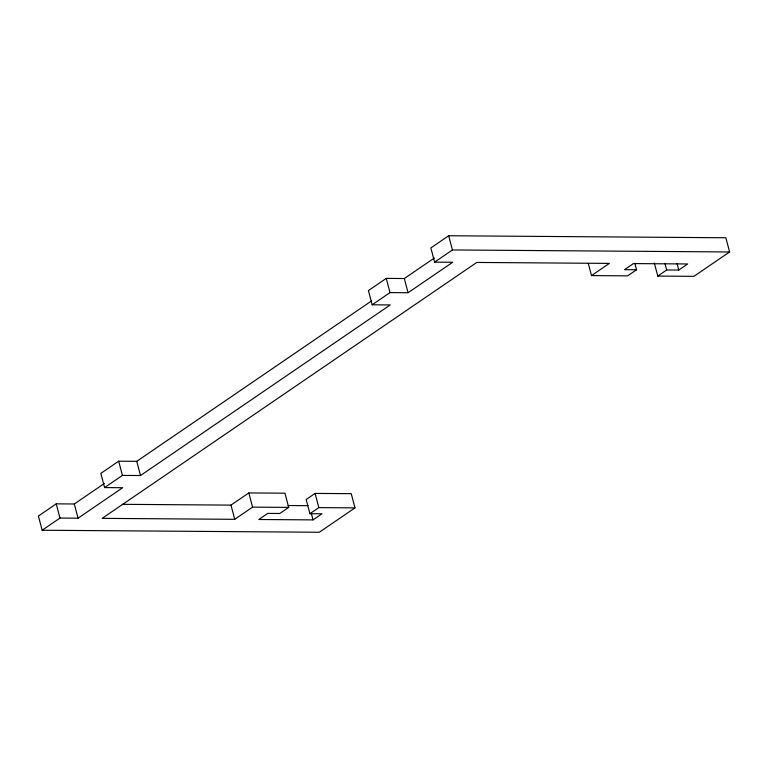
<?xml version="1.0" encoding="UTF-8"?>
<svg xmlns="http://www.w3.org/2000/svg" width="768" height="768" viewBox="0 0 768 768"><rect width="100%" height="100%" fill="white"/><g stroke="black" fill="none" stroke-linecap="round" stroke-linejoin="round"><path stroke-width="1.15" d="M104.371 483.456L74.314 503.981L56.237 503.856L38.4 516.038L42.154 530.237L319.315 532.253L354.989 507.878L351.235 493.67L315.082 493.411L306.163 499.507L309.917 513.706L321.974 513.792L313.046 519.888L258.826 519.494L267.744 513.398L279.792 513.485L288.71 507.398L284.957 493.19L248.813 492.931L230.966 505.114L122.294 504.326M371.683 300.835L136.752 461.328L118.675 461.203L100.838 473.386L104.592 487.584L122.659 487.718L78.067 518.189L59.99 518.054L42.154 530.237M434.381 258L404.323 278.534L386.256 278.4L368.41 290.592L372.163 304.79L390.24 304.925L140.506 475.536L122.429 475.402L104.592 487.584M654.307 262.963L657.773 276.077L693.926 276.336L729.6 251.962L725.846 237.763L448.685 235.747L430.848 247.939L434.602 262.138L452.678 262.272L408.077 292.733L390 292.608L372.163 304.79M434.602 262.138L452.438 249.955L729.6 251.962M588.317 263.578L591.494 275.597L609.331 263.405L476.774 262.445L102.163 518.362L234.72 519.322L252.557 507.13L288.71 507.398M634.829 263.203L636.566 269.76L627.648 275.856L591.494 275.597M309.917 513.706L318.835 507.61L354.989 507.878M657.773 276.077L666.691 269.981L678.739 270.067L687.658 263.971L633.437 263.578L624.518 269.674L636.566 269.76M288.077 505.536L308.122 505.68M677.011 263.51L678.739 270.067M664.963 263.424L666.691 269.981M448.685 235.747L452.438 249.955M404.323 278.534L408.077 292.733M386.256 278.4L390 292.608M315.082 493.411L318.835 507.61M311.318 513.331L313.046 519.888M248.813 492.931L252.557 507.13M230.966 505.114L234.72 519.322M136.752 461.328L140.506 475.536M118.675 461.203L122.429 475.402M74.314 503.981L78.067 518.189M56.237 503.856L59.99 518.054"/></g></svg>
